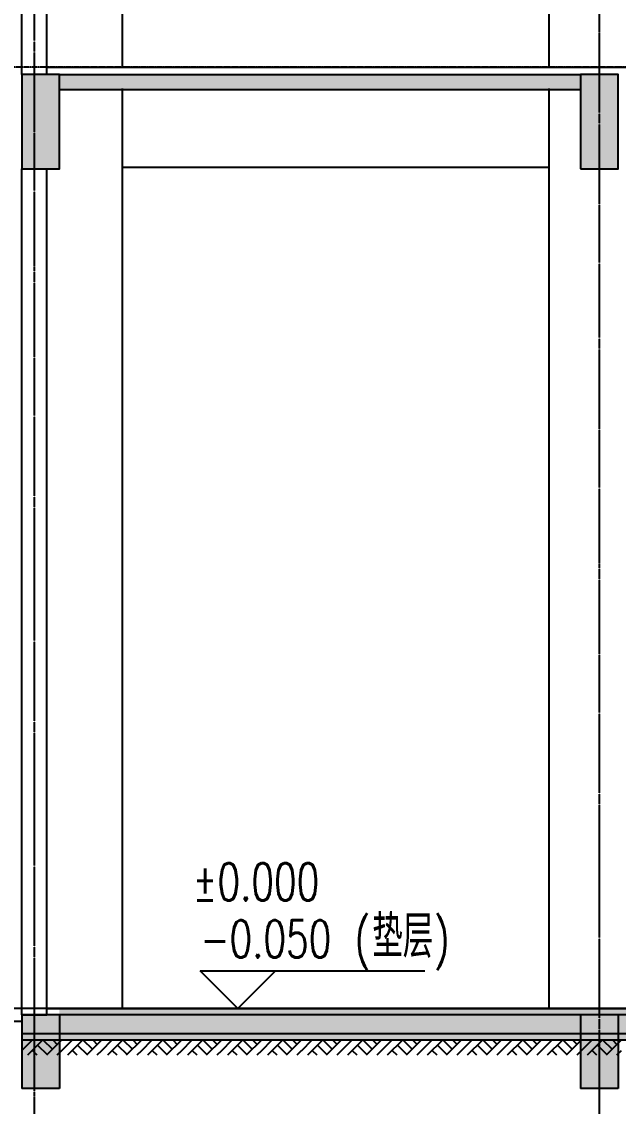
# Model space of a CAD drawing. Extents: x 220580 to 2027826, y -309201 to 71987.
# Drawn here: x 388947 to 393698, y -224809 to -216168 of the extents above; entities that cross this region are included whole.
import ezdxf

# ---------------------------------------------------------------- set-up
doc = ezdxf.new("R2010")
doc.units = 0
for name, pattern in [('__DASH', [0.35, 0.25, -0.1]), ('CENTER', [2, 1.25, -0.25, 0.25, -0.25]), ('DOTE', [2.42, 2, -0.2, 0.02, -0.2])]:
    doc.linetypes.add(name, pattern=pattern)
for name, color, linetype in [('!ZN3-铝板幕墙-3', 3, 'Continuous'), ('20剖面图$0$A-HATCH-1', 252, 'Continuous'), ('20剖面图$0$AS-COLN', 6, 'Continuous'), ('20剖面图$0$PUB_HATCH', 8, 'Continuous'), ('A-AXIS-DOTE', 14, 'DOTE'), ('A-AXIS-DP', 126, 'Continuous'), ('A-HATCH-1', 252, 'Continuous'), ('A-LIN-V', 9, 'Continuous'), ('A-SFCE', 30, 'Continuous'), ('AS-COLN', 6, 'Continuous'), ('AS-WALL', 40, 'Continuous'), ('COLUMN', 4, 'Continuous'), ('DIM_ELEV', 3, 'Continuous'), ('DOTE', 1, 'CENTER'), ('PUB_HATCH', 8, 'Continuous'), ('PUB_TEXT', 7, 'Continuous')]:
    doc.layers.add(name, color=color, linetype=linetype)
doc.styles.add('_TCH_DIM', font='SIMPLEX', dxfattribs={"bigfont": 'GBCBIG'})

# ---------------------------------------------------------------- blocks, each defined once
blk = doc.blocks.new('_FZH')
blk.add_lwpolyline([(-0.5, -0.5), (0.5, -0.5), (0.5, 0.5), (-0.5, 0.5)], close=True)
at = {"layer": 'PUB_HATCH'}
blk.add_solid([(-0.5, -0.5), (0.5, -0.5), (-0.5, 0.5), (0.5, 0.5)], dxfattribs=at)
blk = doc.blocks.new('$LinePat$素土夯实')
at = {"color": 0}
for p, q in [((0, -210), (210, 0)), ((120, -300), (420, 0)), ((420, 0), (608, -188)), ((495, -300), (795, 0)), ((615, 0), (705, -90)), ((210, -210), (300, -300)), ((315, -105), (502, -293)), ((705, -300), (795, -210))]:
    blk.add_line(p, q, dxfattribs=at)
blk = doc.blocks.new('20250821141233')
at = {"layer": 'A-AXIS-DOTE', "linetype": '__DASH', "ltscale": 2}
for p, q in [((131047.7, 7500), (109330.4, 7500)), ((131047.7, 0), (-5335.3, 0))]:
    blk.add_line(p, q, dxfattribs=at)
at = {"layer": 'DOTE', "ltscale": 180}
for p, q in [((110100, -5607.5), (110100, 18238.3)), ((114600, -5813.6), (114600, 18238.3))]:
    blk.add_line(p, q, dxfattribs=at)
blk = doc.blocks.new('20250828132035')
at = {"layer": '20剖面图$0$A-HATCH-1'}
h = blk.add_hatch(dxfattribs=at)
h.set_pattern_fill('混凝土', color=256, scale=50)
h.set_pattern_definition([(50, (1654310.4, -568157.45), (358.63009, -31.376067), [37.5, -412.5]), (355, (1654310.4, -568157.45), (-69.37567, 376.09607), [30, -330]), (100.4514, (1654340.3, -568160.07), (289.25469, 344.71977), [31.870095, -350.571056]), (46.1842, (1654310.4, -568057.45), (533.62052, -82.75951), [56.25, -618.75]), (96.6356, (1654354.87, -568064.35), (467.33135, 487.05894), [47.80514, -525.8565]), (351.1842, (1654310.4, -568057.45), (467.33097, 487.0593), [45, -495]), (21, (1654360.4, -568082.45), (298.453526, -201.309445), [37.5, -412.5]), (326, (1654360.4, -568082.45), (121.657666, 362.57502), [30, -330]), (71.4514, (1654385.27, -568099.23), (420.111314, 161.26525), [31.870095, -350.571056]), (37.5, (1654310.4, -568157.45), (6.079928, 166.446927), [0, -326, 0, -335, 0, -331.25]), (7.5, (1654310.4, -568157.45), (131.534769, 197.205856), [0, -191, 0, -318.5, 0, -126.25]), (327.5, (1654198.9, -568157.45), (266.911218, -11.277436), [0, -125, 0, -390, 0, -517.5]), (317.5, (1654148.9, -568157.45), (291.593085, 50.05249), [0, -162.5, 0, -259, 0, -367.5])])
h.paths.add_polyline_path([(-15000, -200), (0, -200), (0, 0), (-15000, 0)])
at = {"layer": '20剖面图$0$AS-COLN'}
blk.add_lwpolyline([(-15300, -200), (0, -200), (0, 0), (-15300, 0)], dxfattribs=at)
blk = doc.blocks.new('A$Cd368c47f')
at = {"ltscale": 30}
blk.add_blockref('20250828132035', (200, 0), dxfattribs=at)

msp = doc.modelspace()

# ---------------------------------------------------------------- hatches: boundary and pattern name
at = {"layer": '20剖面图$0$PUB_HATCH'}
h = msp.add_hatch(dxfattribs=at)
h.set_pattern_fill('钢筋混凝土', color=256, scale=30, style=0)
h.set_pattern_definition([(45, (0, 0), (-53.033009, 53.033009), []), (50, (0, 0), (215.178055, -18.82564), [22.5, -247.5]), (355, (0, 0), (-41.6254, 225.65764), [18, -198]), (100.4514, (17.93, -1.57), (173.55281, 206.83186), [19.12206, -210.34263]), (46.1842, (0, 60), (320.17231, -49.6557), [33.75, -371.25]), (96.6356, (26.68, 55.86), (280.39881, 292.23536), [28.68309, -315.5139]), (351.1842, (0, 60), (280.39858, 292.23558), [27, -297]), (21, (30, 45), (179.072116, -120.78567), [22.5, -247.5]), (326, (30, 45), (72.9946, 217.54501), [18, -198]), (71.4514, (44.92, 34.93), (252.06679, 96.75915), [19.12206, -210.34263]), (37.5, (0, 0), (3.647957, 99.868156), [0, -195.6, 0, -201, 0, -198.75]), (7.5, (0, 0), (78.92086, 118.323514), [0, -114.6, 0, -191.1, 0, -75.75]), (327.5, (-66.9, 0), (160.146731, -6.766462), [0, -75, 0, -234, 0, -310.5]), (317.5, (-96.9, 0), (174.95585, 30.031495), [0, -97.5, 0, -155.4, 0, -220.5])])
h.paths.add_polyline_path([(388448.2, -224329), (388448.2, -224129), (278848.2, -224129), (278848.2, -224329)])
h.paths.add_polyline_path([(389048.2, -224329), (389048.2, -224129), (388948.2, -224129), (388948.2, -224329)])
at = {"layer": 'A-HATCH-1'}
h = msp.add_hatch(dxfattribs=at)
h.set_pattern_fill('混凝土', color=256, scale=50)
h.set_pattern_definition([(50, (2058558.6, -792236.42), (358.63009, -31.376067), [37.5, -412.5]), (355, (2058558.6, -792236.42), (-69.37567, 376.09607), [30, -330]), (100.4514, (2058588.48, -792239.04), (289.25469, 344.71977), [31.870095, -350.571056]), (46.1842, (2058558.6, -792136.4), (533.62052, -82.75951), [56.25, -618.75]), (96.6356, (2058603.06, -792143.3), (467.33135, 487.05894), [47.80514, -525.8565]), (351.1842, (2058558.6, -792136.4), (467.33097, 487.0593), [45, -495]), (21, (2058608.6, -792161.42), (298.453526, -201.309445), [37.5, -412.5]), (326, (2058608.6, -792161.42), (121.657666, 362.57502), [30, -330]), (71.4514, (2058633.46, -792178.2), (420.111314, 161.26525), [31.870095, -350.571056]), (37.5, (2058558.59, -792236.42), (6.079928, 166.446927), [0, -326, 0, -335, 0, -331.25]), (7.5, (2058558.59, -792236.42), (131.534769, 197.205856), [0, -191, 0, -318.5, 0, -126.25]), (327.5, (2058447.09, -792236.42), (266.911218, -11.277436), [0, -125, 0, -390, 0, -517.5]), (317.5, (2058397.1, -792236.42), (291.593085, 50.05249), [0, -162.5, 0, -259, 0, -367.5])])
h.paths.add_polyline_path([(389248.2, -224279), (404248.2, -224279), (404248.2, -224079), (389248.2, -224079)])
at = {"layer": 'PUB_HATCH'}
for points in [[(393398.2, -216709), (393398.2, -216589), (389248.2, -216589), (389248.2, -216709)], [(388948.2, -224079), (388948.2, -224666.4), (389248.2, -224666.4), (389248.2, -224079)], [(393398.2, -224079), (393398.2, -224666.4), (393698.2, -224666.4), (393698.2, -224079)]]:
    msp.add_hatch(color=256, dxfattribs=at).paths.add_polyline_path(points)

# ---------------------------------------------------------------- linework, layer by layer
at = {"layer": 'A-AXIS-DOTE'}
for p, q in [((389048.2, -229636.4), (389048.2, -205790.6)), ((393548.2, -229842.5), (393548.2, -205790.6))]:
    msp.add_line(p, q, dxfattribs=at)
at = {"layer": 'A-LIN-V'}
for p, q in [((389748.2, -211649), (389748.2, -216529)), ((389748.2, -216699), (389748.2, -224029))]:
    msp.add_line(p, q, dxfattribs=at)
msp.add_lwpolyline([(393148.2, -217329), (389748.2, -217329)], dxfattribs=at)
at = {"layer": 'A-SFCE'}
for p, q in [((389148.2, -216529), (404548.2, -216529)), ((388948.2, -224029), (355748.2, -224029)), ((389148.2, -224029), (404748.2, -224029)), ((388598.2, -224129), (388948.2, -224129))]:
    msp.add_line(p, q, dxfattribs=at)
at = {"layer": 'AS-COLN'}
for p, q in [((389248.2, -216589), (393398.2, -216589)), ((389248.2, -216709), (393398.2, -216709)), ((388948.2, -224079), (388948.2, -224666.4)), ((389248.2, -224079), (388948.2, -224079)), ((389248.2, -224079), (389248.2, -224666.4)), ((393398.2, -224079), (393398.2, -224666.4)), ((393698.2, -224079), (393398.2, -224079)), ((393698.2, -224079), (393698.2, -224666.4)), ((389248.2, -224666.4), (388948.2, -224666.4)), ((393698.2, -224666.4), (393398.2, -224666.4))]:
    msp.add_line(p, q, dxfattribs=at)
msp.add_lwpolyline([(388948.2, -224279), (404248.2, -224279), (404248.2, -224079), (388948.2, -224079)], dxfattribs=at)
at = {"layer": 'AS-WALL'}
for p, q in [((388948.2, -216589), (388948.2, -212279)), ((389148.2, -216589), (389148.2, -212279)), ((388948.2, -224079), (388948.2, -217339)), ((389148.2, -224079), (389148.2, -217339)), ((388948.2, -224079), (389148.2, -224079))]:
    msp.add_line(p, q, dxfattribs=at)
at = {"layer": 'COLUMN'}
for p, q in [((393148.2, -216529), (393148.2, -211649)), ((393148.2, -224029), (393148.2, -216699)), ((393948.2, -224029), (393148.2, -224029))]:
    msp.add_line(p, q, dxfattribs=at)
at = {"layer": 'DIM_ELEV'}
for p, q in [((390668.7, -224029), (390368.7, -223729)), ((390368.7, -223729), (392156.7, -223729)), ((390668.7, -224029), (390968.7, -223729))]:
    msp.add_line(p, q, dxfattribs=at)

# ---------------------------------------------------------------- block references
at = {"layer": 'A-AXIS-DP', "ltscale": 2800}
msp.add_blockref('20250821141233', (278948.2, -224029), dxfattribs=at)
at = {"layer": 'A-HATCH-1', "xscale": 0.4004620719068419, "yscale": 0.4, "zscale": 0.4}
for p in [(388948.2, -224279), (389266.6, -224279), (389584.9, -224279), (389903.3, -224279), (390221.7, -224279), (390540, -224279), (390858.4, -224279), (391176.8, -224279), (391495.1, -224279), (391813.5, -224279), (392131.9, -224279), (392450.2, -224279), (392768.6, -224279), (393087, -224279), (393405.3, -224279)]:
    msp.add_blockref('$LinePat$素土夯实', p, dxfattribs=at)
at = {"layer": 'AS-COLN', "xscale": 299.9999998435378, "yscale": 749.9999985528411, "zscale": 749.9999985528411}
for p in [(389098.2, -216964), (393548.2, -216964)]:
    msp.add_blockref('_FZH', p, dxfattribs=at)

# ---------------------------------------------------------------- texts
at = {"layer": 'PUB_TEXT', "style": '_TCH_DIM', "width": 0.705882}
for s, p in [('%%P0.000', (390308.6, -223169)), ('(', (391598.6, -223624)), (')', (392230.1, -223624)), ('-0.050', (390368.6, -223624))]:
    msp.add_text(s, height=297.5, dxfattribs=at).set_placement(p)
at = {"layer": 'PUB_TEXT', "style": '_TCH_DIM'}
msp.add_text('垫层', height=337.59, dxfattribs=at).set_placement((391738.6, -223624))

# ---------------------------------------------------------------- next in the draw order: block references
at = {"layer": '!ZN3-铝板幕墙-3', "ltscale": 2000}
msp.add_blockref('A$Cd368c47f', (404048.2, -224029), dxfattribs=at)

doc.saveas('drawing.dxf')
